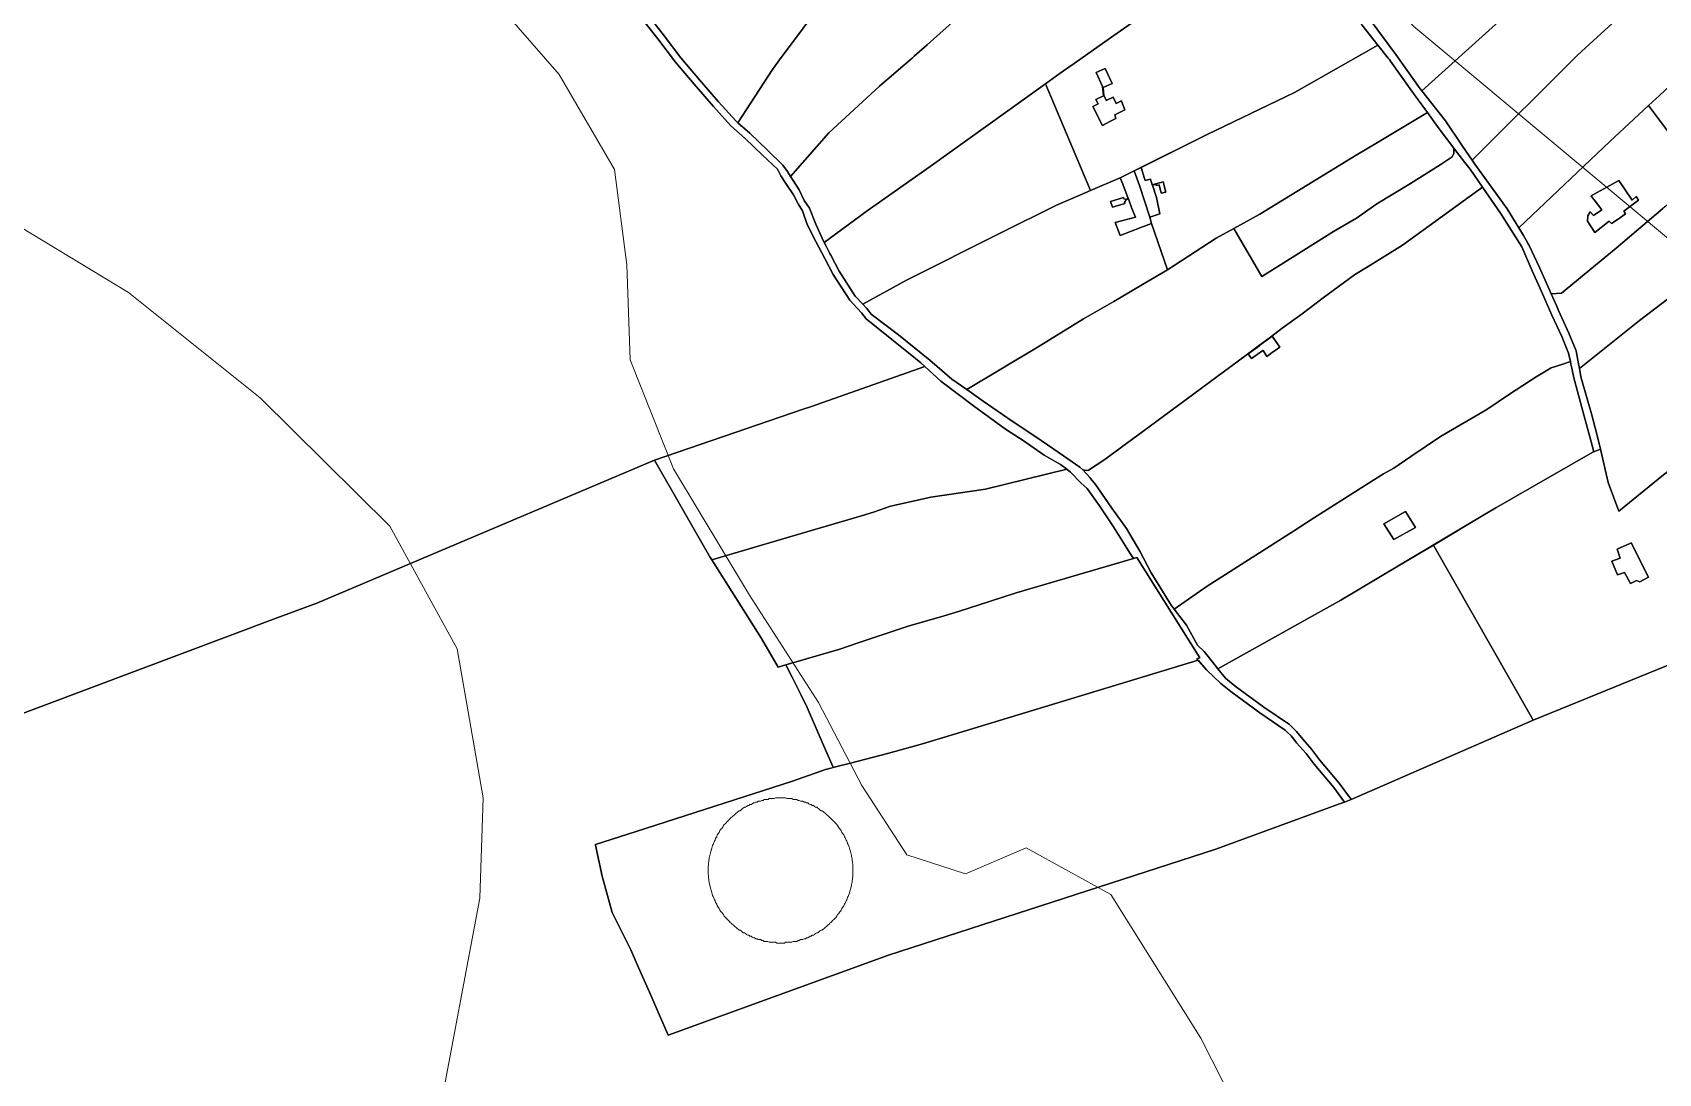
# Model space of a CAD drawing. Header units: metres. Extents: x 3 to 1027712, y 40 to 4430649.
# Drawn here: x 505940 to 506880, y 4407888 to 4408490 of the extents above; entities that cross this region are included whole.
import ezdxf

# ---------------------------------------------------------------- set-up
doc = ezdxf.new("R2010")
doc.units = ezdxf.units.M
doc.header["$MEASUREMENT"] = 0
doc.layers.add('A.ES.SDGC.CP.07003.cadastralparcel — CadastralParcel', color=1, linetype='Continuous')
doc.layers.add('Habitats_5_km', color=7, linetype='Continuous', lineweight=9, true_color=0xbefad2)
doc.layers.add('Zonas_Interes_Minero_5_km', color=7, linetype='Continuous', lineweight=9, true_color=0xc0fac1)

msp = doc.modelspace()

# ---------------------------------------------------------------- linework, layer by layer
at = {"layer": 'A.ES.SDGC.CP.07003.cadastralparcel — CadastralParcel', "color": 7, "linetype": 'Continuous', "flags": 128}
for points in [[(506728.08, 4408476.73), (506713.34, 4408496.82), (506755.4, 4408535.77), (506796.67, 4408574), (506798.54, 4408575.73), (506824.75, 4408600.79), (506830.38, 4408606.17), (506853.1, 4408627.9), (506818.93, 4408664.57), (506786.53, 4408699.35), (506838.15, 4408750.05), (506841.59, 4408745.65), (506891.93, 4408703.25), (506938.32, 4408663.51), (506941.07, 4408661.04), (506880.88, 4408598.37), (506849.73, 4408564.25), (506821.84, 4408533.71), (506807.87, 4408518.41), (506785.73, 4408494.15), (506743.11, 4408455.83), (506742.19, 4408456.99), (506728.08, 4408476.73)], [(506756.81, 4408438.49), (506743.11, 4408455.83), (506785.73, 4408494.15), (506807.87, 4408518.41), (506821.84, 4408533.71), (506849.73, 4408564.25), (506879.68, 4408518.9), (506848.98, 4408490.95), (506835.44, 4408478.63), (506832.83, 4408476.03), (506772.22, 4408415.73), (506766.7, 4408423.88), (506756.81, 4408438.49)], [(506532, 4408464.45), (506536.05, 4408467.35), (506542.13, 4408471.63), (506563.18, 4408486.47), (506605.4, 4408516.16), (506648.63, 4408546.61), (506650.91, 4408548.26), (506658.38, 4408553.01), (506660.36, 4408550.46), (506665.21, 4408545.27), (506672.22, 4408536.78), (506687.78, 4408519.56), (506691.6, 4408514.83), (506694.09, 4408511.75), (506696.6, 4408508.64), (506708.45, 4408493.97), (506717.83, 4408482.21), (506669.62, 4408454.79), (506619.14, 4408430.67), (506576.93, 4408409.54), (506568.68, 4408405.58), (506551.56, 4408398.22), (506525.54, 4408459.81), (506532, 4408464.45)], [(506832.83, 4408476.03), (506835.44, 4408478.63), (506848.98, 4408490.95), (506879.68, 4408518.9), (506891.72, 4408529.86), (506921.27, 4408490.99), (506880.55, 4408453.13), (506878.59, 4408451.3), (506874.32, 4408447.33), (506851.99, 4408426.57), (506799.27, 4408376.58), (506792.61, 4408387.66), (506773.8, 4408413.4), (506772.22, 4408415.73), (506832.83, 4408476.03)], [(506585.92, 4408382.76), (506591.76, 4408384.68), (506589.77, 4408394.11), (506587.42, 4408401.3), (506589.41, 4408401.83), (506589.62, 4408401.14), (506591.23, 4408401.53), (506592.53, 4408396.74), (506595.23, 4408397.29), (506593.56, 4408403.21), (506589.33, 4408402.11), (506587.33, 4408401.58), (506586.28, 4408404.81), (506583.26, 4408403.98), (506582.91, 4408405.15), (506581, 4408411.58), (506619.14, 4408430.67), (506669.62, 4408454.79), (506717.83, 4408482.21), (506723.78, 4408474.74), (506724.41, 4408473.95), (506725.13, 4408472.95), (506738.46, 4408454.31), (506746.44, 4408443.24), (506717.53, 4408425.99), (506705.29, 4408418.69), (506676.9, 4408401.28), (506649.47, 4408384.47), (506634.47, 4408376.27), (506624.22, 4408370.67), (506596.06, 4408352.41), (506586.95, 4408379.2), (506585.92, 4408382.76)], [(506569.52, 4408450.03), (506569.63, 4408449.84), (506571.54, 4408444.85), (506565.64, 4408441.95), (506566.2, 4408439.89), (506563.14, 4408438.25), (506558.53, 4408435.77), (506553.01, 4408446.81), (506556.12, 4408448.37), (506554.79, 4408450.84), (506559.14, 4408452.97), (506558.64, 4408458.27), (506554.86, 4408466.4), (506560.08, 4408468.82), (506564.12, 4408460.13), (506558.9, 4408457.71), (506559.37, 4408453.08), (506560.61, 4408450.57), (506560.74, 4408450.3), (506564.67, 4408452.23), (506566.47, 4408448.54), (506569.52, 4408450.03)], [(506569.52, 4408450.03), (506566.47, 4408448.54), (506564.67, 4408452.23), (506560.74, 4408450.3), (506560.61, 4408450.57), (506559.37, 4408453.08), (506558.9, 4408457.71), (506564.12, 4408460.13), (506560.08, 4408468.82), (506554.86, 4408466.4), (506558.64, 4408458.27), (506559.14, 4408452.97), (506554.79, 4408450.84), (506556.12, 4408448.37), (506553.01, 4408446.81), (506558.53, 4408435.77), (506563.14, 4408438.25), (506566.2, 4408439.89), (506565.64, 4408441.95), (506571.54, 4408444.85), (506569.63, 4408449.84), (506569.52, 4408450.03)], [(506398.92, 4408365.74), (506397.68, 4408368.11), (506422.54, 4408386.55), (506458.95, 4408412.04), (506525.54, 4408459.81), (506551.56, 4408398.22), (506545.45, 4408395.6), (506531.99, 4408389.71), (506499.36, 4408373.6), (506445.28, 4408346.5), (506419.97, 4408332.53), (506415.54, 4408337.26), (506406.25, 4408351.64), (506401.48, 4408360.86), (506400.93, 4408361.91), (506398.92, 4408365.74)], [(506639.24, 4408368.06), (506634.47, 4408376.27), (506649.47, 4408384.47), (506676.9, 4408401.28), (506705.29, 4408418.69), (506717.53, 4408425.99), (506746.44, 4408443.24), (506753.27, 4408433.78), (506761.74, 4408422.73), (506761.71, 4408419.53), (506760.83, 4408417.62), (506753.85, 4408413.03), (506736.61, 4408402.2), (506717.21, 4408390.47), (506705.43, 4408382.18), (506692.11, 4408374.53), (506669.85, 4408360.54), (506658.39, 4408353.33), (506650.64, 4408348.46), (506639.24, 4408368.06)], [(506801.91, 4408372.19), (506799.27, 4408376.58), (506851.99, 4408426.57), (506874.32, 4408447.33), (506905.41, 4408405.7), (506899.58, 4408400.9), (506882.57, 4408387.86), (506855.52, 4408364.97), (506824.01, 4408338.87), (506817.92, 4408338.58), (506816.58, 4408341.54), (506811.27, 4408353.74), (506805.1, 4408366.88), (506804.78, 4408367.41), (506803.52, 4408369.51), (506801.91, 4408372.19)], [(506639.24, 4408368.06), (506650.64, 4408348.46), (506658.39, 4408353.33), (506669.85, 4408360.54), (506692.11, 4408374.53), (506705.43, 4408382.18), (506717.21, 4408390.47), (506736.61, 4408402.2), (506753.85, 4408413.03), (506760.83, 4408417.62), (506761.71, 4408419.53), (506761.74, 4408422.73), (506764.82, 4408418.71), (506768.11, 4408414.42), (506771.14, 4408410.47), (506778.36, 4408400.08), (506732.03, 4408366.74), (506713.08, 4408354.99), (506704.78, 4408349.84), (506704.26, 4408349.52), (506686.24, 4408336.19), (506673.91, 4408327.06), (506662.53, 4408318.64), (506655.66, 4408313.55), (506649.38, 4408308.9), (506641.65, 4408303.18), (506585.6, 4408261.7), (506559.36, 4408242.45), (506550.48, 4408236.71), (506549.22, 4408236.45), (506547.11, 4408236.76), (506545.53, 4408238.44), (506538.52, 4408243.25), (506530.36, 4408248.81), (506519.41, 4408256.27), (506506.29, 4408264.99), (506489.6, 4408276.49), (506480.1, 4408283.2), (506521.32, 4408307.84), (506547.58, 4408324.06), (506565.1, 4408334.15), (506581.77, 4408343.99), (506596.06, 4408352.41), (506624.22, 4408370.67), (506634.47, 4408376.27), (506639.24, 4408368.06)], [(506585.92, 4408382.76), (506579.88, 4408401.16), (506576.93, 4408409.54), (506581, 4408411.58), (506582.91, 4408405.15), (506583.26, 4408403.98), (506586.28, 4408404.81), (506587.33, 4408401.58), (506589.33, 4408402.11), (506593.56, 4408403.21), (506595.23, 4408397.29), (506592.53, 4408396.74), (506591.23, 4408401.53), (506589.62, 4408401.14), (506589.41, 4408401.83), (506587.42, 4408401.3), (506589.77, 4408394.11), (506591.76, 4408384.68), (506585.92, 4408382.76)], [(506586.95, 4408379.2), (506596.06, 4408352.41), (506581.77, 4408343.99), (506565.1, 4408334.15), (506547.58, 4408324.06), (506521.32, 4408307.84), (506480.1, 4408283.2), (506471.51, 4408289.26), (506458.76, 4408300.27), (506440.53, 4408314.82), (506424.8, 4408326.86), (506423.6, 4408328.37), (506422.25, 4408330.07), (506422.16, 4408330.19), (506419.97, 4408332.53), (506445.28, 4408346.5), (506499.36, 4408373.6), (506531.99, 4408389.71), (506545.45, 4408395.6), (506551.56, 4408398.22), (506568.68, 4408405.58), (506570.26, 4408401.9), (506573.4, 4408393.62), (506571.83, 4408393.11), (506571.68, 4408393.26), (506570.83, 4408393.38), (506570.61, 4408394.28), (506563.23, 4408391.9), (506564.25, 4408388.55), (506571.46, 4408390.82), (506571.29, 4408391.67), (506571.91, 4408392.07), (506572.03, 4408392.41), (506572.08, 4408392.86), (506573.5, 4408393.35), (506575.6, 4408387.81), (506577.66, 4408382.86), (506565.84, 4408379.77), (506568.79, 4408372.16), (506580.73, 4408376.77), (506586.95, 4408379.2)], [(506586.95, 4408379.2), (506580.73, 4408376.77), (506568.79, 4408372.16), (506565.84, 4408379.77), (506577.66, 4408382.86), (506575.6, 4408387.81), (506573.5, 4408393.35), (506572.08, 4408392.86), (506572.03, 4408392.41), (506571.91, 4408392.07), (506571.29, 4408391.67), (506571.46, 4408390.82), (506564.25, 4408388.55), (506563.23, 4408391.9), (506570.61, 4408394.28), (506570.83, 4408393.38), (506571.68, 4408393.26), (506571.83, 4408393.11), (506573.4, 4408393.62), (506570.26, 4408401.9), (506568.68, 4408405.58), (506576.93, 4408409.54), (506579.88, 4408401.16), (506585.92, 4408382.76), (506586.95, 4408379.2)], [(507016.59, 4408331.92), (506962.67, 4408294.3), (506926.95, 4408267.79), (506918.49, 4408261.11), (506905.16, 4408250.59), (506882.99, 4408234.02), (506857.04, 4408212.87), (506851, 4408229.5), (506846.49, 4408248.81), (506844.3, 4408257.44), (506841.34, 4408269.13), (506835.17, 4408290.59), (506834.32, 4408295.3), (506868.98, 4408323.06), (506898.19, 4408345.36), (506940.94, 4408378.06), (506957.39, 4408391.09), (506962.45, 4408395.68), (506973.35, 4408403.57), (506996.88, 4408372.12), (506990.23, 4408367.15), (506991.38, 4408365.63), (507016.59, 4408331.92)], [(506841.05, 4408395.17), (506857.15, 4408404.1), (506864.81, 4408392.68), (506867.09, 4408394.72), (506868.49, 4408392.69), (506860, 4408386.32), (506860.9, 4408384.67), (506857.35, 4408382.12), (506852.91, 4408379.19), (506851.51, 4408380.58), (506843.28, 4408373.96), (506838.94, 4408380.56), (506839.18, 4408383.61), (506840.57, 4408385.9), (506842.48, 4408383.87), (506847.3, 4408387.05), (506842.88, 4408392.79), (506841.96, 4408393.98), (506841.05, 4408395.17)], [(506842.88, 4408392.79), (506847.3, 4408387.05), (506842.48, 4408383.87), (506840.57, 4408385.9), (506839.18, 4408383.61), (506838.94, 4408380.56), (506843.28, 4408373.96), (506851.51, 4408380.58), (506852.91, 4408379.19), (506857.35, 4408382.12), (506860.9, 4408384.67), (506860, 4408386.32), (506868.49, 4408392.69), (506867.09, 4408394.72), (506864.81, 4408392.68), (506857.15, 4408404.1), (506841.05, 4408395.17), (506841.96, 4408393.98), (506842.88, 4408392.79)], [(506547.11, 4408236.76), (506549.22, 4408236.45), (506550.48, 4408236.71), (506559.36, 4408242.45), (506585.6, 4408261.7), (506641.65, 4408303.18), (506649.38, 4408308.9), (506655.66, 4408313.55), (506662.53, 4408318.64), (506673.91, 4408327.06), (506686.24, 4408336.19), (506704.26, 4408349.52), (506704.78, 4408349.84), (506713.08, 4408354.99), (506732.03, 4408366.74), (506778.36, 4408400.08), (506788.77, 4408385.12), (506801.04, 4408365.59), (506807.06, 4408351.89), (506812.31, 4408339.84), (506818.33, 4408326.26), (506824.09, 4408313.83), (506828.06, 4408304.19), (506829.08, 4408299.51), (506824.78, 4408297.82), (506818.05, 4408295.76), (506809.33, 4408290.51), (506793.82, 4408280.52), (506780.69, 4408271.61), (506753.92, 4408256.13), (506736.81, 4408244.56), (506727.07, 4408237.73), (506721.02, 4408234.55), (506714.2, 4408230.21), (506690.55, 4408215.16), (506680.58, 4408208.81), (506668.9, 4408201.38), (506619.06, 4408169.62), (506599.99, 4408156.3), (506598.16, 4408158.67), (506586.73, 4408177.31), (506580.14, 4408189.77), (506572.34, 4408202.96), (506563.91, 4408214.74), (506554.46, 4408228.44), (506551.86, 4408231.63), (506551.28, 4408232.36), (506549.48, 4408234.27), (506547.11, 4408236.76)], [(506651.3, 4408305.79), (506644.64, 4408301.19), (506642.77, 4408303.78), (506649.48, 4408308.75), (506649.56, 4408308.81), (506656.59, 4408314.01), (506661.03, 4408307.69), (506659.8, 4408306.82), (506656.68, 4408304.63), (506653.5, 4408302.4), (506651.38, 4408305.85), (506651.3, 4408305.79)], [(506642.77, 4408303.78), (506644.64, 4408301.19), (506651.3, 4408305.79), (506651.38, 4408305.85), (506653.5, 4408302.4), (506656.68, 4408304.63), (506659.8, 4408306.82), (506661.03, 4408307.69), (506656.59, 4408314.01), (506649.56, 4408308.81), (506649.48, 4408308.75), (506642.77, 4408303.78)], [(506607.08, 4408147.11), (506599.99, 4408156.3), (506619.06, 4408169.62), (506668.9, 4408201.38), (506680.58, 4408208.81), (506690.55, 4408215.16), (506714.2, 4408230.21), (506721.02, 4408234.55), (506727.07, 4408237.73), (506736.81, 4408244.56), (506753.92, 4408256.13), (506780.69, 4408271.61), (506793.82, 4408280.52), (506809.33, 4408290.51), (506818.05, 4408295.76), (506824.78, 4408297.82), (506829.08, 4408299.51), (506829.45, 4408297.82), (506829.93, 4408295.6), (506831.16, 4408289.97), (506837.6, 4408265.72), (506840.43, 4408255.94), (506842.57, 4408247.18), (506842.17, 4408247.02), (506786, 4408214.87), (506778.46, 4408210.38), (506696.35, 4408161.53), (506625.3, 4408121.88), (506623.32, 4408124.34), (506617.32, 4408131.94), (506613.49, 4408135.49), (506607.08, 4408147.11)], [(506331.58, 4408186.52), (506299.49, 4408242.48), (506385.5, 4408271.84), (506389.69, 4408273.32), (506455.81, 4408296.55), (506465.15, 4408288.09), (506483.89, 4408273.8), (506502.49, 4408260.4), (506513.32, 4408253.32), (506524.79, 4408245.36), (506534.2, 4408239.93), (506537.92, 4408237.12), (506490.81, 4408225.64), (506459.29, 4408220.97), (506443.89, 4408217.56), (506436.03, 4408215.82), (506426.05, 4408212.46), (506419.26, 4408210.17), (506384.3, 4408199.97), (506332.62, 4408184.88), (506331.58, 4408186.52)], [(506807.5, 4408092.25), (506805.83, 4408095.18), (506750.11, 4408192.99), (506749.89, 4408193.38), (506778.46, 4408210.38), (506786, 4408214.87), (506842.17, 4408247.02), (506842.57, 4408247.18), (506844.62, 4408248.03), (506846.49, 4408248.81), (506851, 4408229.5), (506857.04, 4408212.87), (506882.99, 4408234.02), (506905.16, 4408250.59), (506918.49, 4408261.11), (506926.95, 4408267.79), (506961.51, 4408293.44), (506991.97, 4408216.32), (507008.69, 4408173.99), (506807.5, 4408092.25)], [(506427.02, 4408140.14), (506417.2, 4408136.92), (506406.68, 4408133.25), (506375.53, 4408124.23), (506371.06, 4408122.84), (506361.36, 4408139.32), (506332.62, 4408184.88), (506384.3, 4408199.97), (506419.26, 4408210.17), (506426.05, 4408212.46), (506436.03, 4408215.82), (506443.89, 4408217.56), (506459.29, 4408220.97), (506490.81, 4408225.64), (506537.92, 4408237.12), (506540.08, 4408235.5), (506546.2, 4408229.17), (506549.64, 4408226), (506556.78, 4408216.12), (506564.96, 4408203.82), (506574.55, 4408188.47), (506576.4, 4408185.67), (506508.59, 4408165.75), (506493.19, 4408160.73), (506475.83, 4408155.08), (506467.01, 4408152.5), (506446.27, 4408146.45), (506438.61, 4408143.94), (506427.02, 4408140.14)], [(506721.25, 4408205.66), (506733.81, 4408212.81), (506739.6, 4408203.54), (506727.05, 4408196.59), (506721.25, 4408205.66)], [(506721.25, 4408205.66), (506727.05, 4408196.59), (506739.6, 4408203.54), (506733.81, 4408212.81), (506721.25, 4408205.66)], [(506874.19, 4408174.76), (506869.35, 4408172.1), (506867.32, 4408172.86), (506863.89, 4408171.07), (506860.31, 4408177.54), (506856.38, 4408176.14), (506853.05, 4408184.14), (506857.87, 4408185.8), (506856.2, 4408191.01), (506861.79, 4408193.56), (506863.05, 4408194.07), (506864.19, 4408194.71), (506874.19, 4408174.76)], [(506874.19, 4408174.76), (506864.19, 4408194.71), (506863.05, 4408194.07), (506861.79, 4408193.56), (506856.2, 4408191.01), (506857.87, 4408185.8), (506853.05, 4408184.14), (506856.38, 4408176.14), (506860.31, 4408177.54), (506863.89, 4408171.07), (506867.32, 4408172.86), (506869.35, 4408172.1), (506874.19, 4408174.76)], [(506473.02, 4408084.07), (506454.46, 4408078.43), (506434.95, 4408073.16), (506412.07, 4408067.21), (506405.8, 4408065.55), (506403.58, 4408064.96), (506402.93, 4408064.79), (506402.75, 4408065.07), (506398.4, 4408075.08), (506387.83, 4408099.42), (506384.26, 4408106.67), (506379.15, 4408116.95), (506375.53, 4408124.23), (506406.68, 4408133.25), (506417.2, 4408136.92), (506438.61, 4408143.94), (506446.27, 4408146.45), (506467.01, 4408152.5), (506475.83, 4408155.08), (506493.19, 4408160.73), (506508.59, 4408165.75), (506576.4, 4408185.67), (506578.31, 4408186.23), (506614.82, 4408128.19), (506613.15, 4408127.64), (506613.81, 4408126.89), (506473.02, 4408084.07)], [(506729.27, 4408181.11), (506749.89, 4408193.38), (506750.11, 4408192.99), (506805.83, 4408095.18), (506807.5, 4408092.25), (506702.38, 4408046.3), (506701.72, 4408047.25), (506700.87, 4408048.41), (506695.48, 4408055.76), (506684.1, 4408069.22), (506679.32, 4408075.5), (506674.32, 4408081.18), (506670.73, 4408085.71), (506666.66, 4408089.6), (506651.91, 4408099.74), (506635.22, 4408111.91), (506629.69, 4408116.43), (506625.3, 4408121.88), (506696.35, 4408161.53), (506729.27, 4408181.11)], [(506434.95, 4408073.16), (506454.46, 4408078.43), (506473.02, 4408084.07), (506613.81, 4408126.89), (506618.75, 4408121.27), (506627.04, 4408113.42), (506632.78, 4408108.74), (506649.6, 4408096.47), (506664.13, 4408086.48), (506665.16, 4408085.5), (506667.7, 4408083.07), (506669.13, 4408081.1), (506670.64, 4408079.01), (506676.25, 4408072.93), (506680.98, 4408066.72), (506692.34, 4408053.29), (506698.5, 4408044.88), (506695.56, 4408043.81), (506624.17, 4408017.69), (506434.77, 4407956.45), (506307.36, 4407910.2), (506296.61, 4407935.04), (506290.33, 4407949.34), (506285.85, 4407959.55), (506274.98, 4407981.13), (506269.33, 4408002.09), (506265.46, 4408020.01), (506265.4, 4408020.29), (506265.44, 4408020.3), (506288.89, 4408027.86), (506379.21, 4408056.99), (506398.41, 4408063.61), (506403.58, 4408064.96), (506405.8, 4408065.55), (506412.07, 4408067.21), (506434.95, 4408073.16)]]:
    msp.add_lwpolyline(points, close=True, dxfattribs=at)
for points in [[(506605.4, 4408516.16), (506563.18, 4408486.47), (506542.13, 4408471.63), (506536.05, 4408467.35), (506532, 4408464.45), (506525.54, 4408459.81), (506458.95, 4408412.04), (506422.54, 4408386.55), (506397.68, 4408368.11), (506396.37, 4408370.61), (506392.78, 4408378.82), (506389.07, 4408387.95), (506386.07, 4408392.54), (506383.06, 4408398.61), (506379.35, 4408404.57), (506379.35, 4408404.57), (506378.22, 4408406.33), (506400.29, 4408431.49), (506429.7, 4408458.5), (506448.77, 4408474.99), (506449.73, 4408475.82), (506457.16, 4408482.43), (506480.91, 4408503.59)], [(506286.24, 4408505.12), (506301.43, 4408485.86), (506311.64, 4408472.43), (506322.48, 4408459.63), (506333.58, 4408446.84), (506343.66, 4408435.57), (506351.95, 4408428.35), (506362.02, 4408418.61), (506370.56, 4408410.51), (506372.61, 4408406.7), (506375.8, 4408401.63), (506379.89, 4408395.67), (506382.57, 4408390.6), (506385, 4408386.41), (506387.82, 4408378.67), (506392.81, 4408368.78), (506397.93, 4408359.01), (506402.79, 4408349.63), (506412.37, 4408334.79), (506419.13, 4408327.57), (506421.94, 4408324.03), (506436.72, 4408312.13), (506446.36, 4408304.38), (506453.55, 4408298.6), (506455.81, 4408296.55), (506389.69, 4408273.32), (506385.5, 4408271.84), (506299.49, 4408242.48), (506104.27, 4408159.87), (506080.76, 4408151.05), (505838.97, 4408060.37)], [(506289.4, 4408507.57), (506304.59, 4408488.31), (506314.76, 4408474.93), (506325.52, 4408462.24), (506336.58, 4408449.48), (506346.48, 4408438.42), (506347.62, 4408437.42), (506354.65, 4408431.3), (506364.79, 4408421.5), (506373.78, 4408412.97), (506376.42, 4408409.13), (506378.22, 4408406.33), (506379.35, 4408404.57), (506383.06, 4408398.61), (506386.07, 4408392.54), (506389.07, 4408387.95), (506392.78, 4408378.82), (506396.37, 4408370.61), (506397.68, 4408368.11), (506398.92, 4408365.74), (506400.93, 4408361.91), (506401.48, 4408360.86), (506406.25, 4408351.64), (506415.54, 4408337.26), (506419.97, 4408332.53), (506422.16, 4408330.19), (506422.25, 4408330.07), (506423.6, 4408328.37), (506424.8, 4408326.86), (506440.53, 4408314.82), (506458.76, 4408300.27), (506471.51, 4408289.26), (506480.1, 4408283.2), (506489.6, 4408276.49), (506506.29, 4408264.99), (506519.41, 4408256.27), (506530.36, 4408248.81), (506538.52, 4408243.25), (506545.53, 4408238.44), (506547.11, 4408236.76), (506549.48, 4408234.27), (506551.28, 4408232.36), (506551.86, 4408231.63), (506554.46, 4408228.44), (506563.91, 4408214.74), (506572.34, 4408202.96), (506580.14, 4408189.77), (506586.73, 4408177.31), (506598.16, 4408158.67), (506599.99, 4408156.3), (506607.08, 4408147.11), (506613.49, 4408135.49), (506617.32, 4408131.94), (506623.32, 4408124.34), (506625.3, 4408121.88), (506629.69, 4408116.43), (506635.22, 4408111.91), (506651.91, 4408099.74), (506666.66, 4408089.6), (506670.73, 4408085.71), (506674.32, 4408081.18), (506679.32, 4408075.5), (506684.1, 4408069.22), (506695.48, 4408055.76), (506700.87, 4408048.41), (506701.72, 4408047.25), (506702.38, 4408046.3), (506698.5, 4408044.88), (506692.34, 4408053.29), (506680.98, 4408066.72), (506676.25, 4408072.93), (506670.64, 4408079.01), (506669.13, 4408081.1), (506667.7, 4408083.07), (506665.16, 4408085.5), (506664.13, 4408086.48), (506649.6, 4408096.47), (506632.78, 4408108.74), (506627.04, 4408113.42), (506618.75, 4408121.27), (506613.15, 4408127.64), (506614.82, 4408128.19), (506578.31, 4408186.23), (506576.4, 4408185.67), (506576.4, 4408185.67), (506574.55, 4408188.47), (506564.96, 4408203.82), (506556.78, 4408216.12), (506549.64, 4408226), (506546.2, 4408229.17), (506540.08, 4408235.5), (506537.92, 4408237.12), (506534.2, 4408239.93), (506524.79, 4408245.36), (506513.32, 4408253.32), (506502.49, 4408260.4), (506483.89, 4408273.8), (506465.15, 4408288.09), (506455.81, 4408296.55), (506453.55, 4408298.6), (506446.36, 4408304.38), (506436.72, 4408312.13), (506421.94, 4408324.03), (506419.13, 4408327.57), (506412.37, 4408334.79), (506402.79, 4408349.63), (506397.93, 4408359.01), (506392.81, 4408368.78), (506387.82, 4408378.67), (506385, 4408386.41), (506382.57, 4408390.6), (506379.89, 4408395.67), (506375.8, 4408401.63), (506372.61, 4408406.7), (506370.56, 4408410.51), (506362.02, 4408418.61), (506351.95, 4408428.35), (506343.66, 4408435.57), (506333.58, 4408446.84), (506322.48, 4408459.63), (506311.64, 4408472.43), (506301.43, 4408485.86), (506286.24, 4408505.12)], [(506389.37, 4408497.22), (506381.53, 4408486.85), (506372.81, 4408475.03), (506367.34, 4408467.63), (506352.63, 4408445.09), (506347.62, 4408437.42), (506346.48, 4408438.42), (506336.58, 4408449.48), (506325.52, 4408462.24), (506314.76, 4408474.93), (506304.59, 4408488.31), (506289.4, 4408507.57)], [(506480.91, 4408503.59), (506457.16, 4408482.43), (506449.73, 4408475.82), (506448.77, 4408474.99), (506429.7, 4408458.5), (506400.29, 4408431.49), (506378.22, 4408406.33), (506376.42, 4408409.13), (506373.78, 4408412.97), (506364.79, 4408421.5), (506354.65, 4408431.3), (506347.62, 4408437.42), (506352.63, 4408445.09), (506367.34, 4408467.63), (506372.81, 4408475.03), (506381.53, 4408486.85), (506389.37, 4408497.22)], [(506713.34, 4408496.82), (506728.08, 4408476.73), (506742.19, 4408456.99), (506743.11, 4408455.83), (506756.81, 4408438.49), (506766.7, 4408423.88), (506772.22, 4408415.73), (506773.8, 4408413.4), (506792.61, 4408387.66), (506799.27, 4408376.58), (506801.91, 4408372.19), (506803.52, 4408369.51), (506804.78, 4408367.41), (506805.1, 4408366.88), (506811.27, 4408353.74), (506816.58, 4408341.54), (506817.92, 4408338.58), (506819.85, 4408334.31), (506821.02, 4408331.7), (506822.26, 4408328.95), (506828.25, 4408315.82), (506832.47, 4408305.56), (506833.45, 4408300.15), (506833.83, 4408298.05), (506834.32, 4408295.3), (506835.17, 4408290.59), (506841.34, 4408269.13), (506844.3, 4408257.44), (506846.49, 4408248.81), (506844.62, 4408248.03), (506842.57, 4408247.18), (506840.43, 4408255.94), (506837.6, 4408265.72), (506831.16, 4408289.97), (506829.93, 4408295.6), (506829.45, 4408297.82), (506829.08, 4408299.51), (506828.06, 4408304.19), (506824.09, 4408313.83), (506818.33, 4408326.26), (506812.31, 4408339.84), (506807.06, 4408351.89), (506801.04, 4408365.59), (506788.77, 4408385.12), (506778.36, 4408400.08), (506771.14, 4408410.47), (506768.11, 4408414.42), (506764.82, 4408418.71), (506761.74, 4408422.73), (506753.27, 4408433.78), (506746.44, 4408443.24), (506738.46, 4408454.31), (506725.13, 4408472.95), (506724.41, 4408473.95), (506723.78, 4408474.74), (506717.83, 4408482.21), (506708.45, 4408493.97)], [(506905.41, 4408405.7), (506874.32, 4408447.33), (506878.59, 4408451.3), (506880.55, 4408453.13)], [(506898.19, 4408345.36), (506868.98, 4408323.06), (506834.32, 4408295.3), (506833.83, 4408298.05), (506833.45, 4408300.15), (506832.47, 4408305.56), (506828.25, 4408315.82), (506822.26, 4408328.95), (506821.02, 4408331.7), (506819.85, 4408334.31), (506819.85, 4408334.31), (506817.92, 4408338.58), (506824.01, 4408338.87), (506855.52, 4408364.97), (506882.57, 4408387.86)], [(505838.97, 4408060.37), (506080.76, 4408151.05), (506104.27, 4408159.87), (506299.49, 4408242.48), (506331.58, 4408186.52), (506332.62, 4408184.88), (506361.36, 4408139.32), (506371.06, 4408122.84), (506371.06, 4408122.84), (506375.53, 4408124.23), (506379.15, 4408116.95), (506384.26, 4408106.67), (506387.83, 4408099.42), (506398.4, 4408075.08), (506402.75, 4408065.07), (506402.93, 4408064.79), (506398.41, 4408063.61), (506379.21, 4408056.99), (506288.89, 4408027.86), (506265.44, 4408020.3), (506265.4, 4408020.29), (506265.46, 4408020.01), (506269.33, 4408002.09), (506274.98, 4407981.13), (506285.85, 4407959.55), (506290.33, 4407949.34), (506296.61, 4407935.04), (506307.36, 4407910.2), (506434.77, 4407956.45), (506624.17, 4408017.69), (506695.56, 4408043.81), (506698.5, 4408044.88), (506702.38, 4408046.3), (506807.5, 4408092.25), (507008.69, 4408173.99)]]:
    msp.add_lwpolyline(points, dxfattribs=at)
at = {"layer": 'Habitats_5_km'}
for points in [[(505886.41, 4408657.35), (505946.41, 4408653.35), (506044.41, 4408632.35), (506127.41, 4408586.35), (506190.41, 4408527.35), (506244.41, 4408465.35), (506276.41, 4408410.35), (506283.41, 4408355.35), (506285.41, 4408300.35), (506310.41, 4408237.35), (506354.41, 4408164.35), (506394.41, 4408102.35), (506419.41, 4408054.35), (506445.41, 4408014.35), (506479.41, 4408003.35), (506514.41, 4408018.35), (506563.41, 4407991.35), (506615.41, 4407908.35), (506647.41, 4407845.35)], [(505932.41, 4408377.35), (505995.41, 4408339.35), (506071.41, 4408278.35), (506146.41, 4408204.35), (506185.41, 4408133.35), (506200.41, 4408047.35), (506198.41, 4407989.35), (506174.41, 4407861.35), (506184.41, 4407766.35), (506217.41, 4407664.35), (506208.41, 4407566.35), (506225.41, 4407461.35), (506249.41, 4407352.35), (506251.41, 4407251.35), (506254.4, 4407164.35), (506282.41, 4407109.35), (506345.41, 4407091.35), (506408.41, 4407053.35), (506456.41, 4406943.35), (506469.41, 4406843.35), (506458.41, 4406745.35)], [(506458.41, 4406745.35), (506469.41, 4406843.35), (506456.41, 4406943.35), (506408.41, 4407053.35), (506345.41, 4407091.35), (506282.41, 4407109.35), (506254.4, 4407164.35), (506251.41, 4407251.35), (506249.41, 4407352.35), (506225.41, 4407461.35), (506208.41, 4407566.35), (506217.41, 4407664.35), (506184.41, 4407766.35), (506174.41, 4407861.35), (506198.41, 4407989.35), (506200.41, 4408047.35), (506185.41, 4408133.35), (506146.41, 4408204.35), (506071.41, 4408278.35), (505995.41, 4408339.35), (505932.41, 4408377.35)]]:
    msp.add_lwpolyline(points, dxfattribs=at)
for points in [[(506373.13, 4407963.35), (506372.41, 4407963.35), (506371.69, 4407963.35), (506370.94, 4407963.35), (506370.22, 4407963.35), (506369.5, 4407963.85), (506368.75, 4407963.85), (506368.03, 4407963.85), (506367.32, 4407963.85), (506366.6, 4407963.85), (506365.88, 4407963.85), (506365.13, 4407964.35), (506364.44, 4407964.35), (506363.72, 4407964.35), (506363, 4407964.35), (506362.28, 4407964.85), (506361.57, 4407964.85), (506360.88, 4407965.35), (506360.19, 4407965.35), (506359.47, 4407965.35), (506358.78, 4407965.85), (506358.1, 4407965.85), (506357.41, 4407966.35), (506356.72, 4407966.35), (506356.07, 4407966.85), (506355.38, 4407967.35), (506354.72, 4407967.35), (506354.07, 4407967.85), (506353.41, 4407967.85), (506352.75, 4407968.35), (506352.13, 4407968.85), (506351.5, 4407969.35), (506350.85, 4407969.35), (506350.22, 4407969.85), (506349.63, 4407970.35), (506349, 4407970.85), (506348.41, 4407970.85), (506347.82, 4407971.35), (506347.22, 4407971.85), (506346.66, 4407972.35), (506346.07, 4407972.85), (506345.5, 4407973.35), (506344.97, 4407973.85), (506344.41, 4407974.35), (506343.88, 4407974.85), (506343.35, 4407975.35), (506342.82, 4407975.85), (506342.32, 4407976.35), (506341.82, 4407976.85), (506341.32, 4407977.35), (506340.85, 4407977.85), (506340.35, 4407978.35), (506339.88, 4407978.85), (506339.44, 4407979.85), (506339, 4407980.35), (506338.57, 4407980.85), (506338.13, 4407981.35), (506337.72, 4407981.85), (506337.32, 4407982.35), (506336.94, 4407983.35), (506336.53, 4407983.85), (506336.16, 4407984.35), (506335.82, 4407984.85), (506335.47, 4407985.85), (506335.13, 4407986.35), (506334.82, 4407986.85), (506334.5, 4407987.85), (506334.19, 4407988.35), (506333.91, 4407988.85), (506333.63, 4407989.85), (506333.35, 4407990.35), (506333.1, 4407990.85), (506332.85, 4407991.85), (506332.63, 4407992.35), (506332.41, 4407993.35), (506332.19, 4407993.85), (506332, 4407994.35), (506331.82, 4407995.35), (506331.63, 4407995.85), (506331.47, 4407996.85), (506331.35, 4407997.35), (506331.19, 4407998.35), (506331.1, 4407998.85), (506330.97, 4407999.35), (506330.88, 4408000.35), (506330.78, 4408000.85), (506330.72, 4408001.85), (506330.66, 4408002.35), (506330.63, 4408003.35), (506330.6, 4408003.85), (506330.57, 4408004.85), (506330.57, 4408005.35), (506330.57, 4408005.85), (506330.6, 4408006.85), (506330.63, 4408007.35), (506330.66, 4408008.35), (506330.72, 4408008.85), (506330.78, 4408009.85), (506330.88, 4408010.35), (506330.97, 4408011.35), (506331.1, 4408011.85), (506331.19, 4408012.85), (506331.35, 4408013.35), (506331.47, 4408013.85), (506331.63, 4408014.85), (506331.82, 4408015.35), (506332, 4408016.35), (506332.19, 4408016.85), (506332.41, 4408017.35), (506332.63, 4408018.35), (506332.85, 4408018.85), (506333.1, 4408019.85), (506333.35, 4408020.35), (506333.63, 4408020.85), (506333.91, 4408021.85), (506334.19, 4408022.35), (506334.5, 4408022.85), (506334.82, 4408023.85), (506335.13, 4408024.35), (506335.47, 4408024.85), (506335.82, 4408025.85), (506336.16, 4408026.35), (506336.53, 4408026.85), (506336.94, 4408027.35), (506337.32, 4408028.35), (506337.72, 4408028.85), (506338.13, 4408029.35), (506338.57, 4408029.85), (506339, 4408030.35), (506339.44, 4408031.35), (506339.88, 4408031.85), (506340.35, 4408032.35), (506340.85, 4408032.85), (506341.32, 4408033.35), (506341.82, 4408033.85), (506342.32, 4408034.35), (506342.82, 4408034.85), (506343.35, 4408035.35), (506343.88, 4408035.85), (506344.41, 4408036.35), (506344.97, 4408036.85), (506345.5, 4408037.35), (506346.07, 4408037.85), (506346.66, 4408038.35), (506347.22, 4408038.85), (506347.82, 4408039.35), (506348.41, 4408039.85), (506349, 4408039.85), (506349.63, 4408040.35), (506350.25, 4408040.85), (506350.85, 4408041.35), (506351.5, 4408041.85), (506352.13, 4408041.85), (506352.75, 4408042.35), (506353.41, 4408042.85), (506354.07, 4408042.85), (506354.72, 4408043.35), (506355.38, 4408043.35), (506356.07, 4408043.85), (506356.72, 4408044.35), (506357.41, 4408044.35), (506358.1, 4408044.85), (506358.79, 4408044.85), (506359.47, 4408045.35), (506360.19, 4408045.35), (506360.88, 4408045.35), (506361.57, 4408045.85), (506362.29, 4408045.85), (506363, 4408046.35), (506363.72, 4408046.35), (506364.44, 4408046.35), (506365.16, 4408046.35), (506365.88, 4408046.85), (506366.6, 4408046.85), (506367.32, 4408046.85), (506368.04, 4408046.85), (506368.75, 4408046.85), (506369.5, 4408047.35), (506370.22, 4408047.35), (506370.94, 4408047.35), (506371.69, 4408047.35), (506372.41, 4408047.35), (506373.13, 4408047.35), (506373.88, 4408047.35), (506374.6, 4408047.35), (506375.32, 4408047.35), (506376.07, 4408046.85), (506376.79, 4408046.85), (506377.5, 4408046.85), (506378.22, 4408046.85), (506378.94, 4408046.85), (506379.66, 4408046.35), (506380.38, 4408046.35), (506381.1, 4408046.35), (506381.82, 4408046.35), (506382.54, 4408045.85), (506383.25, 4408045.85), (506383.94, 4408045.35), (506384.63, 4408045.35), (506385.35, 4408045.35), (506386.04, 4408044.85), (506386.72, 4408044.85), (506387.41, 4408044.35), (506388.1, 4408044.35), (506388.75, 4408043.85), (506389.44, 4408043.35), (506390.1, 4408043.35), (506390.75, 4408042.85), (506391.41, 4408042.85), (506392.07, 4408042.35), (506392.69, 4408041.85), (506393.32, 4408041.85), (506393.97, 4408041.35), (506394.57, 4408040.85), (506395.19, 4408040.35), (506395.82, 4408039.85), (506396.41, 4408039.85), (506397, 4408039.35), (506397.6, 4408038.85), (506398.16, 4408038.35), (506398.75, 4408037.85), (506399.32, 4408037.35), (506399.85, 4408036.85), (506400.41, 4408036.35), (506400.94, 4408035.85), (506401.47, 4408035.35), (506402, 4408034.85), (506402.5, 4408034.35), (506403, 4408033.85), (506403.5, 4408033.35), (506403.97, 4408032.85), (506404.47, 4408032.35), (506404.94, 4408031.85), (506405.38, 4408031.35), (506405.82, 4408030.35), (506406.25, 4408029.85), (506406.69, 4408029.35), (506407.1, 4408028.85), (506407.5, 4408028.35), (506407.88, 4408027.35), (506408.29, 4408026.85), (506408.66, 4408026.35), (506409, 4408025.85), (506409.35, 4408024.85), (506409.69, 4408024.35), (506410, 4408023.85), (506410.32, 4408022.85), (506410.63, 4408022.35), (506410.91, 4408021.85), (506411.19, 4408020.85), (506411.47, 4408020.35), (506411.72, 4408019.85), (506411.97, 4408018.85), (506412.19, 4408018.35), (506412.41, 4408017.35), (506412.63, 4408016.85), (506412.82, 4408016.35), (506413, 4408015.35), (506413.19, 4408014.85), (506413.35, 4408013.85), (506413.47, 4408013.35), (506413.63, 4408012.85), (506413.72, 4408011.85), (506413.85, 4408011.35), (506413.94, 4408010.35), (506414.04, 4408009.85), (506414.1, 4408008.85), (506414.16, 4408008.35), (506414.19, 4408007.35), (506414.22, 4408006.85), (506414.25, 4408005.85), (506414.25, 4408005.35), (506414.25, 4408004.85), (506414.22, 4408003.85), (506414.19, 4408003.35), (506414.16, 4408002.35), (506414.1, 4408001.85), (506414.04, 4408000.85), (506413.94, 4408000.35), (506413.85, 4407999.35), (506413.72, 4407998.85), (506413.63, 4407997.85), (506413.47, 4407997.35), (506413.35, 4407996.85), (506413.19, 4407995.85), (506413, 4407995.35), (506412.82, 4407994.35), (506412.63, 4407993.85), (506412.41, 4407993.35), (506412.19, 4407992.35), (506411.97, 4407991.85), (506411.72, 4407990.85), (506411.47, 4407990.35), (506411.19, 4407989.85), (506410.91, 4407988.85), (506410.63, 4407988.35), (506410.32, 4407987.85), (506410, 4407986.85), (506409.69, 4407986.35), (506409.35, 4407985.85), (506409, 4407984.85), (506408.63, 4407984.35), (506408.29, 4407983.85), (506407.88, 4407983.35), (506407.5, 4407982.35), (506407.1, 4407981.85), (506406.69, 4407981.35), (506406.25, 4407980.85), (506405.82, 4407980.35), (506405.38, 4407979.85), (506404.91, 4407978.85), (506404.47, 4407978.35), (506403.97, 4407977.85), (506403.5, 4407977.35), (506403, 4407976.85), (506402.5, 4407976.35), (506402, 4407975.85), (506401.47, 4407975.35), (506400.94, 4407974.85), (506400.41, 4407974.35), (506399.85, 4407973.85), (506399.32, 4407973.35), (506398.75, 4407972.85), (506398.16, 4407972.35), (506397.6, 4407971.85), (506397, 4407971.35), (506396.41, 4407970.85), (506395.82, 4407970.85), (506395.19, 4407970.35), (506394.57, 4407969.85), (506393.97, 4407969.35), (506393.32, 4407969.35), (506392.69, 4407968.85), (506392.07, 4407968.35), (506391.41, 4407967.85), (506390.75, 4407967.85), (506390.1, 4407967.35), (506389.44, 4407967.35), (506388.75, 4407966.85), (506388.1, 4407966.35), (506387.41, 4407966.35), (506386.72, 4407965.85), (506386.04, 4407965.85), (506385.35, 4407965.35), (506384.63, 4407965.35), (506383.94, 4407965.35), (506383.25, 4407964.85), (506382.54, 4407964.85), (506381.82, 4407964.35), (506381.1, 4407964.35), (506380.38, 4407964.35), (506379.66, 4407964.35), (506378.94, 4407963.85), (506378.22, 4407963.85), (506377.5, 4407963.85), (506376.79, 4407963.85), (506376.07, 4407963.85), (506375.32, 4407963.85), (506374.6, 4407963.35), (506373.88, 4407963.35)], [(506332.19, 4408016.85), (506332, 4408016.35), (506331.82, 4408015.35), (506331.63, 4408014.85), (506331.47, 4408013.85), (506331.35, 4408013.35), (506331.19, 4408012.85), (506331.1, 4408011.85), (506330.97, 4408011.35), (506330.88, 4408010.35), (506330.78, 4408009.85), (506330.72, 4408008.85), (506330.66, 4408008.35), (506330.63, 4408007.35), (506330.6, 4408006.85), (506330.57, 4408005.85), (506330.57, 4408005.35), (506330.57, 4408004.85), (506330.6, 4408003.85), (506330.63, 4408003.35), (506330.66, 4408002.35), (506330.72, 4408001.85), (506330.78, 4408000.85), (506330.88, 4408000.35), (506330.97, 4407999.35), (506331.1, 4407998.85), (506331.19, 4407998.35), (506331.35, 4407997.35), (506331.47, 4407996.85), (506331.63, 4407995.85), (506331.82, 4407995.35), (506332, 4407994.35), (506332.19, 4407993.85), (506332.41, 4407993.35), (506332.63, 4407992.35), (506332.85, 4407991.85), (506333.1, 4407990.85), (506333.35, 4407990.35), (506333.63, 4407989.85), (506333.91, 4407988.85), (506334.19, 4407988.35), (506334.5, 4407987.85), (506334.82, 4407986.85), (506335.13, 4407986.35), (506335.47, 4407985.85), (506335.82, 4407984.85), (506336.16, 4407984.35), (506336.53, 4407983.85), (506336.94, 4407983.35), (506337.32, 4407982.35), (506337.72, 4407981.85), (506338.13, 4407981.35), (506338.57, 4407980.85), (506339, 4407980.35), (506339.44, 4407979.85), (506339.88, 4407978.85), (506340.35, 4407978.35), (506340.85, 4407977.85), (506341.32, 4407977.35), (506341.82, 4407976.85), (506342.32, 4407976.35), (506342.82, 4407975.85), (506343.35, 4407975.35), (506343.88, 4407974.85), (506344.41, 4407974.35), (506344.97, 4407973.85), (506345.5, 4407973.35), (506346.07, 4407972.85), (506346.66, 4407972.35), (506347.22, 4407971.85), (506347.82, 4407971.35), (506348.41, 4407970.85), (506349, 4407970.85), (506349.63, 4407970.35), (506350.22, 4407969.85), (506350.85, 4407969.35), (506351.5, 4407969.35), (506352.13, 4407968.85), (506352.75, 4407968.35), (506353.41, 4407967.85), (506354.07, 4407967.85), (506354.72, 4407967.35), (506355.38, 4407967.35), (506356.07, 4407966.85), (506356.72, 4407966.35), (506357.41, 4407966.35), (506358.1, 4407965.85), (506358.78, 4407965.85), (506359.47, 4407965.35), (506360.19, 4407965.35), (506360.88, 4407965.35), (506361.57, 4407964.85), (506362.28, 4407964.85), (506363, 4407964.35), (506363.72, 4407964.35), (506364.44, 4407964.35), (506365.13, 4407964.35), (506365.88, 4407963.85), (506366.6, 4407963.85), (506367.32, 4407963.85), (506368.03, 4407963.85), (506368.75, 4407963.85), (506369.5, 4407963.85), (506370.22, 4407963.35), (506370.94, 4407963.35), (506371.69, 4407963.35), (506372.41, 4407963.35), (506373.13, 4407963.35), (506373.88, 4407963.35), (506374.6, 4407963.35), (506375.32, 4407963.85), (506376.07, 4407963.85), (506376.79, 4407963.85), (506377.5, 4407963.85), (506378.22, 4407963.85), (506378.94, 4407963.85), (506379.66, 4407964.35), (506380.38, 4407964.35), (506381.1, 4407964.35), (506381.82, 4407964.35), (506382.54, 4407964.85), (506383.25, 4407964.85), (506383.94, 4407965.35), (506384.63, 4407965.35), (506385.35, 4407965.35), (506386.04, 4407965.85), (506386.72, 4407965.85), (506387.41, 4407966.35), (506388.1, 4407966.35), (506388.75, 4407966.85), (506389.44, 4407967.35), (506390.1, 4407967.35), (506390.75, 4407967.85), (506391.41, 4407967.85), (506392.07, 4407968.35), (506392.69, 4407968.85), (506393.32, 4407969.35), (506393.97, 4407969.35), (506394.57, 4407969.85), (506395.19, 4407970.35), (506395.82, 4407970.85), (506396.41, 4407970.85), (506397, 4407971.35), (506397.6, 4407971.85), (506398.16, 4407972.35), (506398.75, 4407972.85), (506399.32, 4407973.35), (506399.85, 4407973.85), (506400.41, 4407974.35), (506400.94, 4407974.85), (506401.47, 4407975.35), (506402, 4407975.85), (506402.5, 4407976.35), (506403, 4407976.85), (506403.5, 4407977.35), (506403.97, 4407977.85), (506404.47, 4407978.35), (506404.91, 4407978.85), (506405.38, 4407979.85), (506405.82, 4407980.35), (506406.25, 4407980.85), (506406.69, 4407981.35), (506407.1, 4407981.85), (506407.5, 4407982.35), (506407.88, 4407983.35), (506408.29, 4407983.85), (506408.63, 4407984.35), (506409, 4407984.85), (506409.35, 4407985.85), (506409.69, 4407986.35), (506410, 4407986.85), (506410.32, 4407987.85), (506410.63, 4407988.35), (506410.91, 4407988.85), (506411.19, 4407989.85), (506411.47, 4407990.35), (506411.72, 4407990.85), (506411.97, 4407991.85), (506412.19, 4407992.35), (506412.41, 4407993.35), (506412.63, 4407993.85), (506412.82, 4407994.35), (506413, 4407995.35), (506413.19, 4407995.85), (506413.35, 4407996.85), (506413.47, 4407997.35), (506413.63, 4407997.85), (506413.72, 4407998.85), (506413.85, 4407999.35), (506413.94, 4408000.35), (506414.04, 4408000.85), (506414.1, 4408001.85), (506414.16, 4408002.35), (506414.19, 4408003.35), (506414.22, 4408003.85), (506414.25, 4408004.85), (506414.25, 4408005.35), (506414.25, 4408005.85), (506414.22, 4408006.85), (506414.19, 4408007.35), (506414.16, 4408008.35), (506414.1, 4408008.85), (506414.04, 4408009.85), (506413.94, 4408010.35), (506413.85, 4408011.35), (506413.72, 4408011.85), (506413.63, 4408012.85), (506413.47, 4408013.35), (506413.35, 4408013.85), (506413.19, 4408014.85), (506413, 4408015.35), (506412.82, 4408016.35), (506412.63, 4408016.85), (506412.41, 4408017.35), (506412.19, 4408018.35), (506411.97, 4408018.85), (506411.72, 4408019.85), (506411.47, 4408020.35), (506411.19, 4408020.85), (506410.91, 4408021.85), (506410.63, 4408022.35), (506410.32, 4408022.85), (506410, 4408023.85), (506409.69, 4408024.35), (506409.35, 4408024.85), (506409, 4408025.85), (506408.66, 4408026.35), (506408.29, 4408026.85), (506407.88, 4408027.35), (506407.5, 4408028.35), (506407.1, 4408028.85), (506406.69, 4408029.35), (506406.25, 4408029.85), (506405.82, 4408030.35), (506405.38, 4408031.35), (506404.94, 4408031.85), (506404.47, 4408032.35), (506403.97, 4408032.85), (506403.5, 4408033.35), (506403, 4408033.85), (506402.5, 4408034.35), (506402, 4408034.85), (506401.47, 4408035.35), (506400.94, 4408035.85), (506400.41, 4408036.35), (506399.85, 4408036.85), (506399.32, 4408037.35), (506398.75, 4408037.85), (506398.16, 4408038.35), (506397.6, 4408038.85), (506397, 4408039.35), (506396.41, 4408039.85), (506395.82, 4408039.85), (506395.19, 4408040.35), (506394.57, 4408040.85), (506393.97, 4408041.35), (506393.32, 4408041.85), (506392.69, 4408041.85), (506392.07, 4408042.35), (506391.41, 4408042.85), (506390.75, 4408042.85), (506390.1, 4408043.35), (506389.44, 4408043.35), (506388.75, 4408043.85), (506388.1, 4408044.35), (506387.41, 4408044.35), (506386.72, 4408044.85), (506386.04, 4408044.85), (506385.35, 4408045.35), (506384.63, 4408045.35), (506383.94, 4408045.35), (506383.25, 4408045.85), (506382.54, 4408045.85), (506381.82, 4408046.35), (506381.1, 4408046.35), (506380.38, 4408046.35), (506379.66, 4408046.35), (506378.94, 4408046.85), (506378.22, 4408046.85), (506377.5, 4408046.85), (506376.79, 4408046.85), (506376.07, 4408046.85), (506375.32, 4408047.35), (506374.6, 4408047.35), (506373.88, 4408047.35), (506373.13, 4408047.35), (506372.41, 4408047.35), (506371.69, 4408047.35), (506370.94, 4408047.35), (506370.22, 4408047.35), (506369.5, 4408047.35), (506368.75, 4408046.85), (506368.04, 4408046.85), (506367.32, 4408046.85), (506366.6, 4408046.85), (506365.88, 4408046.85), (506365.16, 4408046.35), (506364.44, 4408046.35), (506363.72, 4408046.35), (506363, 4408046.35), (506362.29, 4408045.85), (506361.57, 4408045.85), (506360.88, 4408045.35), (506360.19, 4408045.35), (506359.47, 4408045.35), (506358.79, 4408044.85), (506358.1, 4408044.85), (506357.41, 4408044.35), (506356.72, 4408044.35), (506356.07, 4408043.85), (506355.38, 4408043.35), (506354.72, 4408043.35), (506354.07, 4408042.85), (506353.41, 4408042.85), (506352.75, 4408042.35), (506352.13, 4408041.85), (506351.5, 4408041.85), (506350.85, 4408041.35), (506350.25, 4408040.85), (506349.63, 4408040.35), (506349, 4408039.85), (506348.41, 4408039.85), (506347.82, 4408039.35), (506347.22, 4408038.85), (506346.66, 4408038.35), (506346.07, 4408037.85), (506345.5, 4408037.35), (506344.97, 4408036.85), (506344.41, 4408036.35), (506343.88, 4408035.85), (506343.35, 4408035.35), (506342.82, 4408034.85), (506342.32, 4408034.35), (506341.82, 4408033.85), (506341.32, 4408033.35), (506340.85, 4408032.85), (506340.35, 4408032.35), (506339.88, 4408031.85), (506339.44, 4408031.35), (506339, 4408030.35), (506338.57, 4408029.85), (506338.13, 4408029.35), (506337.72, 4408028.85), (506337.32, 4408028.35), (506336.94, 4408027.35), (506336.53, 4408026.85), (506336.16, 4408026.35), (506335.82, 4408025.85), (506335.47, 4408024.85), (506335.13, 4408024.35), (506334.82, 4408023.85), (506334.5, 4408022.85), (506334.19, 4408022.35), (506333.91, 4408021.85), (506333.63, 4408020.85), (506333.35, 4408020.35), (506333.1, 4408019.85), (506332.85, 4408018.85), (506332.63, 4408018.35), (506332.41, 4408017.35)]]:
    msp.add_lwpolyline(points, close=True, dxfattribs=at)
at = {"layer": 'Zonas_Interes_Minero_5_km'}
msp.add_lwpolyline([(506920.43, 4408341.42), (506738.57, 4408492.98), (506601.85, 4408626.18), (506478, 4408774.29), (506344.09, 4408925.08), (506244.62, 4409019.9), (506221.1, 4409126.09), (506187.07, 4409207.25), (506206.91, 4409340.46)], dxfattribs=at)

doc.saveas('drawing.dxf')
